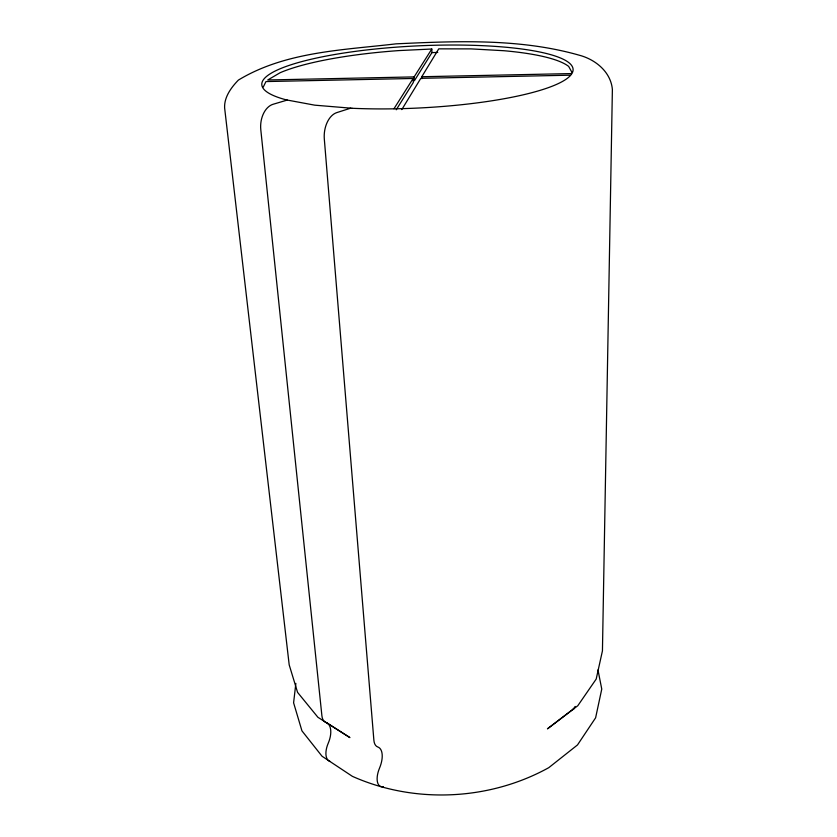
<?xml version="1.0" encoding="UTF-8"?>
<svg xmlns="http://www.w3.org/2000/svg" width="837" height="837" viewBox="0 0 837 837"><rect width="100%" height="100%" fill="white"/><g stroke="black" fill="none" stroke-linecap="round" stroke-linejoin="round"><path stroke-width="1.26" d="M295.859 683.41L293.599 702.808L301.948 730.858L322.046 756.24L352.398 776.349C414.566 804.064 489.247 800.58 548.769 767.675L577.499 744.94L595.609 717.822L601.761 689.081L597.974 669.935M263.31 86.943L265.978 81.566L413.133 78.479L413.332 82.424L396.246 109.773M401.791 109.595L420.812 78.322L569.83 75.204M421.879 78.699L421.785 76.732L438.745 48.849L470.969 48.881L503.947 50.722A155.63 31.44 -2.8 0 1 568.668 66.416L572.048 72.537M431.798 49.017L431.955 52.605L414.336 80.812L414.137 76.899L431.798 49.017L398.82 50.586A155.63 31.44 -2.8 0 0 280.186 72.693L267.735 79.975L414.137 76.899M393.955 108.768L413.133 78.479M575.155 706.459L572.937 709.598L574.109 708.458L547.45 728.839L577.792 705.737L596.195 679.069L602.441 650.862L612.381 89.486C610.853 71.888 595.389 59.406 579.162 55.179C519.84 38.293 457.044 41.013 396.047 43.848C342.94 50.105 285.386 51.601 238.388 80.09C231.263 87.404 224.075 97.144 224.619 107.868L289.194 664.86L297.574 692.377L317.914 717.288L349.908 737.596L327.277 723.126M350.734 108.151L336.788 112.608A22.097 13.978 -84.1 0 0 324.317 139.057L373.877 740.211A17.493 8.778 -66.1 0 0 377.822 747.002A19.826 9.887 -65.3 0 1 379.527 768.115A17.284 8.422 -65.6 0 0 383.367 786.675M287.269 100.063L273.092 104.269A21.333 14.302 -85.3 0 0 260.799 129.745L321.9 715.781A17.002 9.123 -65.4 0 0 326.074 722.54A19.272 10.274 -64.5 0 1 328.209 743.287A16.803 8.768 -64.8 0 0 330.081 761.471M431.955 52.605L437.751 52.438M421.785 76.732L571.315 73.583M352.021 108.266L314.764 105.169L286.317 99.885A155.849 31.063 -2.8 0 1 381.201 48.431A155.849 31.063 -2.8 0 1 572.33 72.777A155.849 31.063 -2.8 0 1 352.021 108.266"/></g></svg>
